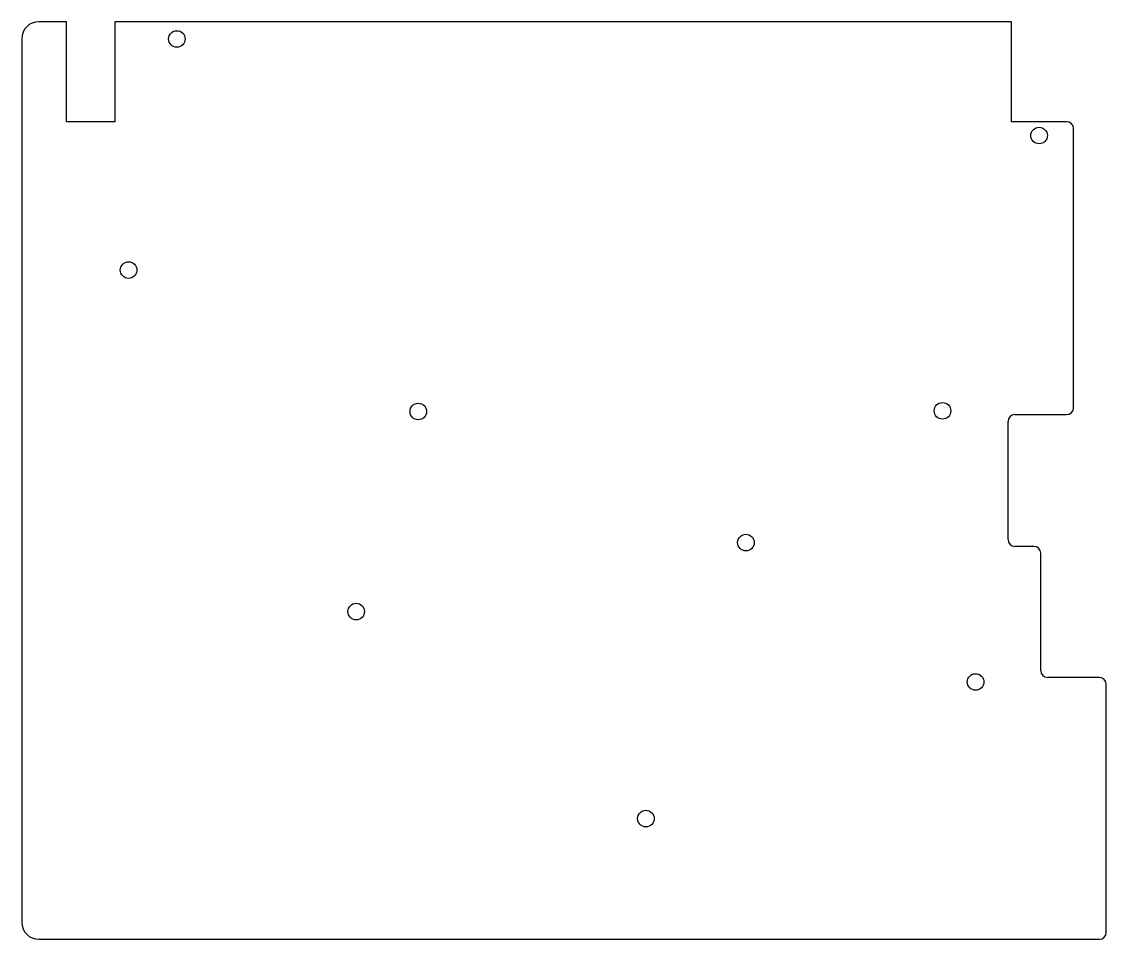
# Model space of a CAD drawing. Header units: millimetres. Extents: x 0 to 157, y 0 to 133.
import ezdxf

# ---------------------------------------------------------------- set-up
doc = ezdxf.new("R2010")
doc.units = ezdxf.units.MM

msp = doc.modelspace()

# ---------------------------------------------------------------- linework, layer by layer
at = {"color": 7, "linetype": 'Continuous', "lineweight": 25}
for p, q in [((6, 133), (2, 133)), ((6, 118.5), (6, 133)), ((143, 133), (13, 133)), ((13, 133), (13, 118.5)), ((143, 118.5), (143, 133)), ((-0.5, 130.5), (-0.5, 2.5)), ((13, 118.5), (6, 118.5)), ((151, 118.5), (143, 118.5)), ((152, 77.05), (152, 117.5)), ((143.5, 76.05), (151, 76.05)), ((142.5, 57.95), (142.5, 75.05)), ((146.25, 56.95), (143.5, 56.95)), ((147.25, 38.95), (147.25, 55.95)), ((155.75, 37.95), (148.25, 37.95)), ((156.75, 1), (156.75, 36.95)), ((2, 0), (155.75, 0))]:
    msp.add_line(p, q, dxfattribs=at)
for centre in [(22, 130.5), (147, 116.5), (15, 97), (57, 76.5), (133, 76.6), (104.5, 57.5), (48, 47.5), (137.8, 37.3), (90, 17.5)]:
    msp.add_circle(centre, 1.2, dxfattribs=at)
for centre, radius, start, end in [((2.000058, 130.499942), 2.500058, 90.001327, 179.998673), ((150.999977, 117.499977), 1.000023, 0.001327, 89.998673), ((143.500023, 75.049977), 1.000023, 90.001327, 179.998673), ((150.999977, 77.050023), 1.000023, 270.001327, 359.998673), ((143.500023, 57.950023), 1.000023, 180.001327, 269.998673), ((146.249977, 55.949977), 1.000023, 0.001327, 89.998673), ((148.250023, 38.950023), 1.000023, 180.001327, 269.998673), ((155.749977, 36.949977), 1.000023, 0.001327, 89.998673), ((2.000058, 2.500058), 2.500058, 180.001327, 269.998673), ((155.749977, 1.000023), 1.000023, 270.001327, 359.998673)]:
    msp.add_arc(centre, radius, start, end, dxfattribs=at)

doc.saveas('drawing.dxf')
